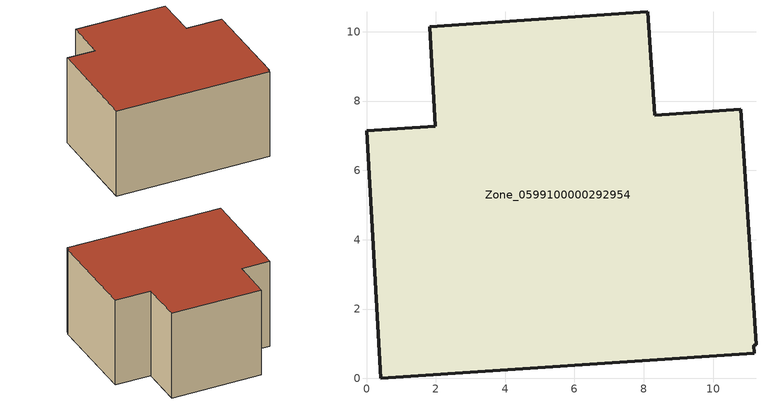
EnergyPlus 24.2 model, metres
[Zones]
Zone_0599100000292954
 floor ground (C_G): 11.19,0.72 0.41,0 0,7.15 1.99,7.27 1.82,10.14 8.12,10.58 8.31,7.59 10.8,7.76 11.24,0.96 11.17,0.96 z0
 wall outside (C_F): 1.99,7.27 0,7.15 0.41,0 11.19,0.72 11.17,0.96 11.24,0.96 10.8,7.76 8.31,7.59 8.12,10.58 1.82,10.14 1.99,7.27 z0:6.26
 roof outside (C_R): 0.41,0 11.19,0.72 11.17,0.96 11.24,0.96 10.8,7.76 8.31,7.59 8.12,10.58 1.82,10.14 1.99,7.27 0,7.15 z6.26
[BUILDING]
Pand.0599100000292954: North Axis=0; Terrain=City; Loads Convergence Tolerance Value=0.04; Temperature Convergence Tolerance Value=0.4; Solar Distribution=FullExterior; Maximum Number of Warmup Days=25; Minimum Number of Warmup Days=1
[Site:Location]
Rotterdam.The.Hague.AP_ZH_NLD Design_Conditions: Latitude=51.96; Longitude=4.45; Time Zone=1; Elevation=-4.5
[SITE:GROUNDTEMPERATURE:BUILDINGSURFACE]
18, 18, 18, 18, 18, 18, 18, 18, 18, 18, 18, 18
[MATERIAL] Thermal Absorptance=0.9; Solar Absorptance=0.7; Visible Absorptance=0.7
Name | Roughness | Thickness | Conductivity | Density | Specific Heat
G.TI.1946-1964 | MediumSmooth | 0.15 | 1 | 540 | 1210
F.TI.1946-1964 | Rough | 0.3 | 0.857143 | 1920 | 840
R.TI.1946-1964 | MediumRough | 0.2 | 0.277778 | 1500 | 1000
[CONSTRUCTION]
C_G: G.TI.1946-1964
C_F: F.TI.1946-1964
C_R: R.TI.1946-1964
[ZONE]
Zone_0599100000292954: Type=1; Multiplier=1; Ceiling Height=Autocalculate; Volume=Autocalculate; Floor Area=autocalculate; Part of Total Floor Area=Yes
[ZONEINFILTRATION:DESIGNFLOWRATE]
Infil_Zone_0599100000292954: Zone or ZoneList or Space or SpaceList=Zone_0599100000292954; Schedule=AlwaysOn; Design Flow Rate Calculation Method=Flow/Area; Flow Rate per Floor Area=0.003; Constant Term Coefficient=1; Temperature Term Coefficient=0; Velocity Term Coefficient=0; Velocity Squared Term Coefficient=0
[HVACTEMPLATE:ZONE:IDEALLOADSAIRSYSTEM]
Zone_0599100000292954: Maximum Heating Supply Air Temperature=50; Minimum Cooling Supply Air Temperature=13; Maximum Heating Supply Air Humidity Ratio=0.0156; Minimum Cooling Supply Air Humidity Ratio=0.0077; Heating Limit=NoLimit; Cooling Limit=NoLimit; Dehumidification Control Type=ConstantSensibleHeatRatio; Cooling Sensible Heat Ratio=0.7; Dehumidification Setpoint=60; Humidification Control Type=None; Humidification Setpoint=30; Outdoor Air Method=None; Outdoor Air Flow Rate per Person=0.00944; Outdoor Air Flow Rate per Zone Floor Area=0; Outdoor Air Flow Rate per Zone=0; Demand Controlled Ventilation Type=None; Outdoor Air Economizer Type=NoEconomizer; Heat Recovery Type=None; Sensible Heat Recovery Effectiveness=0.7; Latent Heat Recovery Effectiveness=0.65
[ZONECONTROL:THERMOSTAT]
ThermostatControl_Zone_0599100000292954: Zone or ZoneList=Zone_0599100000292954; Control Type Schedule=DualSetpointControlType; Control 1=Thermostat_Zone_0599100000292954; Temperature Difference Between Cutout And Setpoint=0
[THERMOSTATSETPOINT:DUALSETPOINT]
Thermostat_Zone_0599100000292954: Heating Setpoint Temperature Schedule=HeatingSetpoint_Zone_0599100000292954; Cooling Setpoint Temperature Schedule=CoolingSetpoint_Zone_0599100000292954
[SCHEDULE:COMPACT]
HeatingSetpoint_Zone_0599100000292954: Through: 12/31, For: AllDays, Until: 24:00, 21
CoolingSetpoint_Zone_0599100000292954: Through: 12/31, For: AllDays, Until: 24:00, 24
DualSetpointControlType: Through: 12/31, For: AllDays, Until: 24:00, 4
AlwaysOn: Through: 12/31, For: AllDays, Until: 24:00, 1
